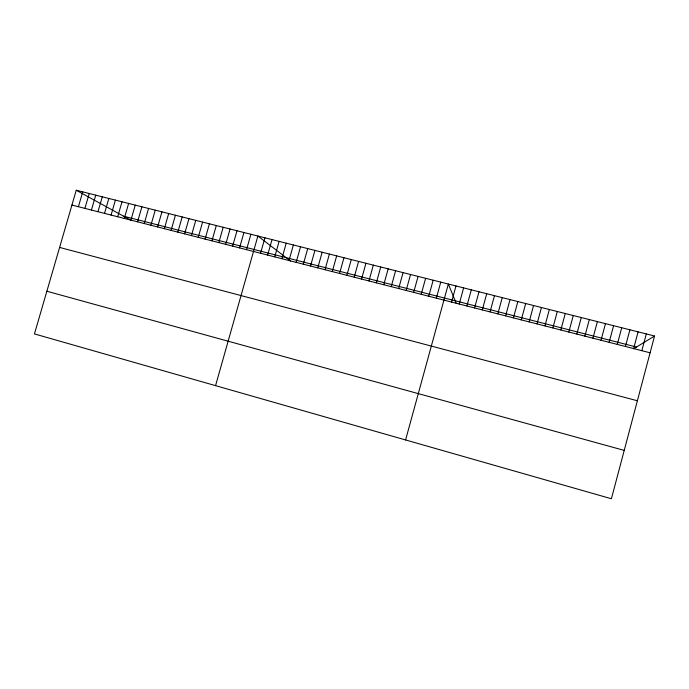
<?xml version="1.0" encoding="UTF-8"?>
<svg xmlns="http://www.w3.org/2000/svg" width="689" height="689" viewBox="0 0 689 689"><rect width="100%" height="100%" fill="white"/><g stroke="black" fill="none" stroke-linecap="round" stroke-linejoin="round"><path stroke-width="1.03" d="M641.855 350.684L646.308 333.941M654.55 336.017L611.41 498.758L34.45 333.907L76.246 190.242L654.55 336.017L633.665 348.737M601.032 340.254L605.467 323.641M609.145 342.33L613.589 325.69M617.284 344.405L621.728 327.74M625.448 346.489L629.892 329.798M633.639 348.582L638.083 331.865M560.837 329.988L565.273 313.512M568.83 332.029L573.257 315.528M576.839 334.07L581.275 317.543M584.875 336.129L589.319 319.575M592.945 338.187L597.38 321.608M521.272 319.877L525.698 303.53M529.135 321.884L533.562 305.52M537.024 323.899L541.451 307.509M544.939 325.923L549.366 309.499M552.879 327.947L557.306 311.506M482.309 309.921L486.727 293.712M490.051 311.893L494.469 295.667M497.82 313.883L502.247 297.622M505.614 315.872L510.032 299.586M513.434 317.87L517.852 301.558M436.344 298.173L440.745 282.12M405.588 439.952L448.35 284.04L456.256 303.401M451.571 302.066L455.98 285.961M459.219 304.021L463.628 287.89M466.892 305.976L471.31 289.828M474.592 307.949L479.001 291.766M398.673 288.545L403.074 272.62M406.157 290.457L410.558 274.515M413.667 292.377L418.077 276.401M421.203 294.306L425.613 278.304M428.765 296.236L433.166 280.208M361.561 279.062L365.954 263.267M368.942 280.948L373.335 265.127M376.34 282.843L380.733 266.996M383.764 284.738L388.157 268.865M391.206 286.641L395.598 270.743M317.767 267.875L322.151 252.226M325.01 269.726L329.394 254.052M332.279 271.578L336.663 255.886M339.565 273.447L343.957 257.72M346.877 275.316L351.269 259.564M354.206 277.185L358.599 261.415M274.739 256.876L279.114 241.374M281.861 258.702L286.228 243.174M289.001 260.52L293.376 244.974M296.158 262.354L300.533 246.774M303.341 264.188L307.716 248.591M310.541 266.032L314.925 250.4M239.574 247.894L243.94 232.512M246.533 249.676L250.899 234.26M215.562 385.659L257.875 236.026L290.603 261.071M260.571 253.259L264.938 237.8M267.642 255.068L272.017 239.591M198.243 237.335L202.592 222.091M205.081 239.083L209.43 223.813M211.945 240.831L216.294 225.544M218.818 242.588L223.176 227.275M225.716 244.354L230.074 229.015M232.641 246.119L236.999 230.763M157.617 226.957L161.958 211.842M164.344 228.67L168.676 213.538M171.079 230.393L175.419 215.235M177.84 232.124L182.189 216.94M184.626 233.855L188.967 218.654M191.421 235.595L195.771 220.368M117.681 216.751L122.005 201.774M124.287 218.439L128.619 203.444M130.919 220.127L135.251 205.115M137.567 221.832L141.9 206.786M144.234 223.529L148.566 208.466M150.917 225.243L155.249 210.154M78.417 206.717L82.732 191.869M84.919 208.379L89.234 193.514M91.43 210.042L95.754 195.159M97.967 211.712L102.291 196.804M104.521 213.383L108.845 198.458M111.093 215.063L115.416 200.111M123.512 216.174L636.49 347.023M71.94 205.064L650.106 352.794M59.616 247.429L637.385 400.765M46.869 291.232L624.234 450.399M76.246 190.242L131.013 220.291"/></g></svg>
